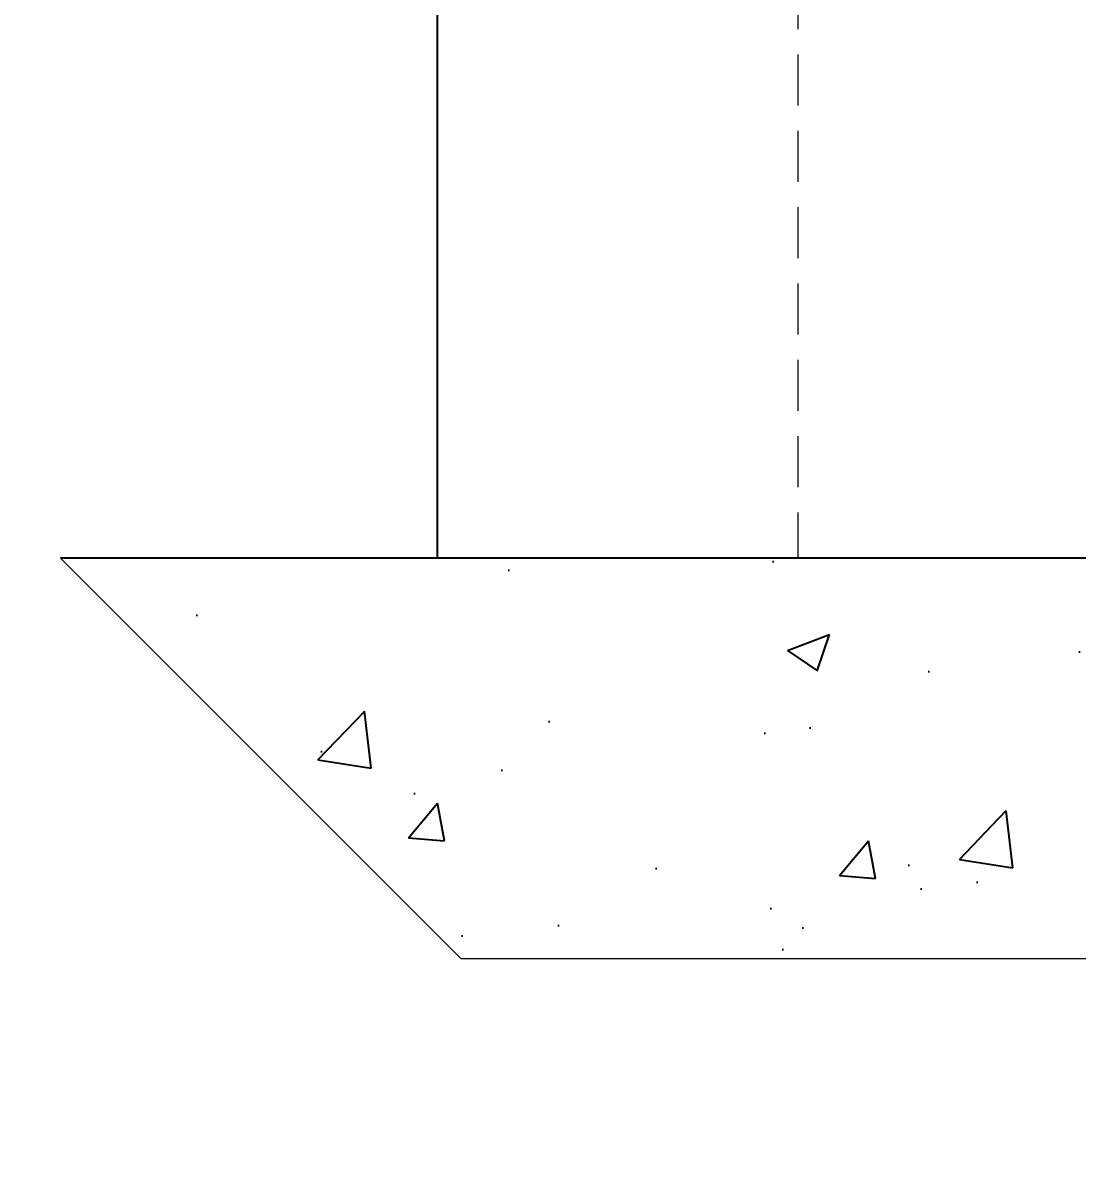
# Model space of a CAD drawing. Header units: millimetres. Extents: x -20000 to 230000, y -17405 to 25402.
# Drawn here: x 14644.2 to 14907.4, y -5181.4 to -4892.7 of the extents above; entities that cross this region are included whole.
import ezdxf

# ---------------------------------------------------------------- set-up
doc = ezdxf.new("R2010")
doc.units = ezdxf.units.MM
doc.header["$PDMODE"] = 35
doc.header["$PDSIZE"] = 0.5
doc.linetypes.add('CACHE', pattern=[9.524999999999999, 6.35, -3.175])
doc.layers.get('0').update_dxf_attribs({"lineweight": 13})
doc.layers.get('Defpoints').update_dxf_attribs({"true_color": 0xc2a584})
doc.layers.add('0 - Invisible', color=43, linetype='Continuous', lineweight=0, plot=False)
doc.layers.add('1 - BETON', color=251, linetype='Continuous', lineweight=25)
doc.layers.add('1 - INTERROMPU', color=253, linetype='CACHE', lineweight=13)
doc.styles.add('Texte Poralu', font='tahomabd.ttf')
doc.dimstyles.new('30 - 1000', dxfattribs={"dimtxt": 10, "dimasz": 10, "dimexe": 5, "dimexo": 2.5, "dimgap": 5, "dimtad": 1, "dimdec": 1, "dimtxsty": 'Texte Poralu', "dimcen": 5, "dimazin": 0, "dimtfac": 1, "dimtdec": 1, "dimtmove": 0, "dimatfit": 3, "dimfxl": 1, "dimarcsym": 0})

# ---------------------------------------------------------------- blocks, each defined once
blk = doc.blocks.new('*U517')
at = {"layer": '1 - BETON'}
h = blk.add_hatch(dxfattribs=at)
h.set_pattern_fill('CONCRETE', color=256, scale=15, style=0, pattern_type=2)
h.set_pattern_definition([(49.99999999999999, (112.0000000001293, 180.000000000001), (107.589027390113, -9.412820247389266), [11.25, -123.75]), (355, (112.0000000001293, 180.000000000001), (-20.81270004195, 112.8288200550018), [9, -99]), (100.4514, (120.9657520001293, 179.215599000001), (86.77640725710323, 103.415931309143), [9.5610285, -105.1713168]), (46.18420000000002, (112.0000000001293, 210.0000000000009), (160.0861572938467, -24.82785214935271), [16.87499999999977, -185.6249999999982]), (96.6356, (125.3405117501293, 207.9310039500009), (140.1994058323055, 146.1176806350663), [14.3415432, -157.75695]), (351.1842, (112.0000000001293, 210.0000000000009), (140.1992917700441, 146.1177901387987), [13.5, -148.5]), (21, (127.0000000001293, 202.500000000001), (89.53605781776925, -60.39283359980082), [11.25, -123.75]), (326.0000000000001, (127.0000000001293, 202.500000000001), (36.49729978823726, 108.772506757028), [9, -99]), (71.4514, (134.4613349501294, 197.4672591000009), (126.0333942872235, 48.37957450649286), [9.5610285, -105.1713168]), (37.50000000000001, (112.0000000001293, 180.000000000001), (1.8239782975936, 49.93407807469672), [0, -97.8, 0, -100.5, 0, -99.375]), (7.499999999999999, (112.0000000001293, 180.000000000001), (39.46043061632229, 59.16175678235403), [0, -57.3, 0, -95.55, 0, -37.875]), (327.5, (78.55000000012934, 180.000000000001), (80.07336542586135, -3.383230760156963), [0, -37.5, 0, -117, 0, -155.25]), (317.5, (63.55000000012934, 180.000000000001), (87.47792540135794, 15.01574734984766), [0, -48.75, 0, -77.69999999999999, 0, -110.25])])
h.paths.add_polyline_path([(380.0000000001291, -120), (280.0000000001291, -220), (-283.9999999999991, -220), (-384, -119.9999999999991), (-83.99999999999987, -119.9999999999991), (-60, 0), (0, 0), (0, -120)])
at = {"layer": '0 - Invisible'}
blk.add_lwpolyline([(380.0000000001291, -120), (280.0000000001291, -220), (-283.9999999999991, -220), (-384, -119.9999999999991)], dxfattribs=at)
at = {"layer": '1 - BETON'}
blk.add_lwpolyline([(380.0000000001291, -120), (0, -120), (0, 0), (-60, 0), (-83.99999999999987, -119.9999999999991), (-384, -119.9999999999991)], dxfattribs=at)
blk = doc.blocks.new('*D733')
at = {"layer": 'Defpoints', "color": 0, "lineweight": -2, "transparency": 16777216}
blk.add_line((14840.00000000012, -3795.668358777185), (14875.99227669595, -3795.668358777185), dxfattribs=at)
at = {"layer": 'Defpoints', "color": 0, "transparency": 16777216}
for p in [(14837.50000000012, -3795.668358777185), (14837.50000000018, -3795.668358777185), (10000, -6005.668358777197)]:
    blk.add_point(p, dxfattribs=at)
at = {"layer": 'Defpoints', "color": 0, "transparency": 16777216, "insert": (14859.24613834806, -3785.463523317145), "char_height": 10, "attachment_point": 5, "style": 'Texte Poralu'}
blk.add_mtext('2210', dxfattribs=at)
blk = doc.blocks.new('*D734')
at = {"layer": 'Defpoints', "color": 0, "lineweight": -2, "transparency": 16777216}
blk.add_line((15120.00000000012, -3615.668358777184), (15155.99227669595, -3615.668358777184), dxfattribs=at)
at = {"layer": 'Defpoints', "color": 0, "transparency": 16777216}
for p in [(15117.50000000012, -3615.668358777184), (15117.50000000018, -3615.668358777184), (10000, -6005.668358777197)]:
    blk.add_point(p, dxfattribs=at)
at = {"layer": 'Defpoints', "color": 0, "transparency": 16777216, "insert": (15139.24613834806, -3605.460165358783), "char_height": 10, "attachment_point": 5, "style": 'Texte Poralu'}
blk.add_mtext('2390', dxfattribs=at)
blk = doc.blocks.new('*D735')
at = {"layer": 'Defpoints', "color": 0, "lineweight": -2, "transparency": 16777216}
blk.add_line((15420.00000000012, -3505.6683587772), (15455.99227669589, -3505.6683587772), dxfattribs=at)
at = {"layer": 'Defpoints', "color": 0, "transparency": 16777216}
for p in [(15417.50000000012, -3505.6683587772), (15417.50000000012, -3505.6683587772), (10000, -6005.668358777197)]:
    blk.add_point(p, dxfattribs=at)
at = {"layer": 'Defpoints', "color": 0, "transparency": 16777216, "insert": (15439.246138348, -3495.463523317159), "char_height": 10, "attachment_point": 5, "style": 'Texte Poralu'}
blk.add_mtext('2500', dxfattribs=at)
blk = doc.blocks.new('*D736')
at = {"layer": 'Defpoints', "color": 0, "lineweight": -2, "transparency": 16777216}
blk.add_line((14750.00000000012, -3805.668358777184), (14785.99227669624, -3805.668358777184), dxfattribs=at)
at = {"layer": 'Defpoints', "color": 0, "transparency": 16777216}
for p in [(14747.50000000012, -3805.668358777184), (14747.50000000047, -3805.668358777184), (10000, -6005.668358777197)]:
    blk.add_point(p, dxfattribs=at)
at = {"layer": 'Defpoints', "color": 0, "transparency": 16777216, "insert": (14769.24613834835, -3795.463523317144), "char_height": 10, "attachment_point": 5, "style": 'Texte Poralu'}
blk.add_mtext('2200', dxfattribs=at)

msp = doc.modelspace()

# ---------------------------------------------------------------- linework, layer by layer
at = {"layer": '1 - BETON'}
msp.add_line((14747.50000000012, -3805.668358777184), (14747.50000000012, -5026.267790660635), dxfattribs=at)
at = {"layer": '1 - INTERROMPU', "ltscale": 2}
msp.add_line((14837.50000000012, -3795.668358777185), (14837.50000000001, -5026.267790660635), dxfattribs=at)

# ---------------------------------------------------------------- block references
msp.add_blockref('*U517', (15037.49999999986, -4906.267790660635))

# ---------------------------------------------------------------- dimensions: what is measured, and where the dimension line sits
at = {"layer": 'Defpoints'}
for feature_location, offset, picture, middle in [((15417.50000000012, -3505.6683587772), (0, 0), '*D735', (15439.246138348, -3495.463523317159)), ((15117.50000000012, -3615.668358777184), (6.002665031701326e-11, 0), '*D734', (15139.24613834806, -3605.460165358783)), ((14837.50000000012, -3795.668358777185), (6.002665031701326e-11, 0), '*D733', (14859.24613834806, -3785.463523317145)), ((14747.50000000012, -3805.668358777184), (3.4924596548080444e-10, 0), '*D736', (14769.24613834835, -3795.463523317144))]:
    dim = msp.add_ordinate_dim(feature_location=feature_location, offset=offset, dtype=0, origin=(10000, -6005.668358777197), dimstyle='30 - 1000', dxfattribs=at)
    dim.commit()
    dim.dimension.update_dxf_attribs({"geometry": picture, "text_midpoint": middle})

doc.saveas('drawing.dxf')
